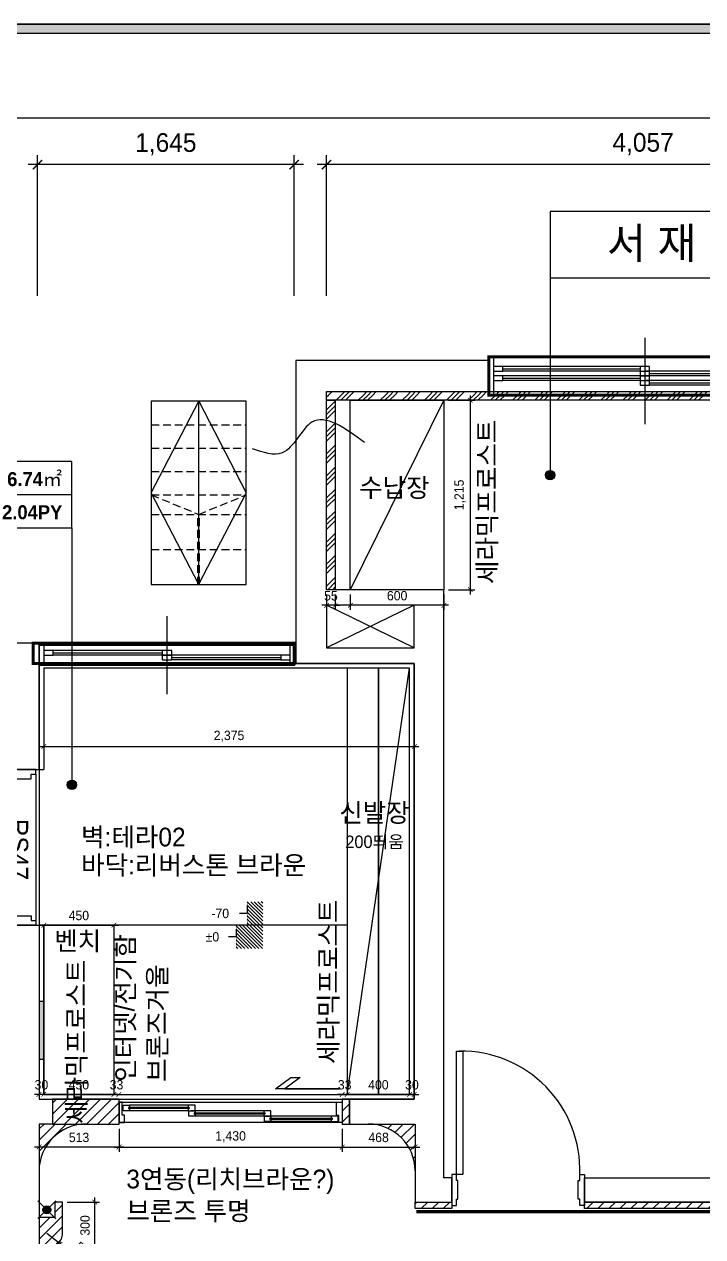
# Model space of a CAD drawing. Header units: millimetres. Extents: x 236955 to 308542, y 30900 to 88969.
# Drawn here: x 262285 to 266633, y 67578 to 75350 of the extents above; entities that cross this region are included whole.
import ezdxf
from ezdxf.enums import TextEntityAlignment as Align

# ---------------------------------------------------------------- set-up
doc = ezdxf.new("R2010")
doc.units = ezdxf.units.MM
doc.header["$LTSCALE"] = 100
doc.header["$PDMODE"] = 3
for name, pattern in [('DASHED', [0.75, 0.5, -0.25]), ('DASHEDX2', [1.5, 1, -0.5]), ('DIVIDE', [31.75, 12.7, -6.35, 0, -6.35, 0, -6.35]), ('HID', [2.3, 1.5, -0.8]), ('HID2', [1, 0.5, -0.5])]:
    doc.linetypes.add(name, pattern=pattern)
doc.layers.get('DEFPOINTS').update_dxf_attribs({"color": 248})
for name, color, linetype in [('0-ELC TEXT', 7, 'Continuous'), ('02-WAL', 2, 'Continuous'), ('03-TEXT', 3, 'Continuous'), ('03-WAL NEW', 3, 'Continuous'), ('06-FUR', 6, 'Continuous'), ('06-LIGHT', 4, 'Continuous'), ('07-DIM WAL', 5, 'Continuous'), ('3.기호.계단선', 30, 'Continuous'), ('C-LEVEL', 7, 'Continuous'), ('C-SYM', 7, 'Continuous'), ('CO-BATH', 6, 'Continuous'), ('CO-DO-FR', 7, 'Continuous'), ('CO-DOOR', 8, 'Continuous'), ('F-DOOR', 6, 'Continuous'), ('F-HAT', 251, 'Continuous'), ('F-OPEN', 1, 'DIVIDE'), ('F-WALL1', 2, 'Continuous'), ('F-WALL2', 3, 'Continuous'), ('F-WIN', 4, 'Continuous'), ('FORM(YOURNAME)-1', 1, 'Continuous'), ('FORM(YOURNAME)-11', 1, 'Continuous'), ('FUR', 8, 'DASHED'), ('RC-LIGHT', 7, 'Continuous'), ('도면층8', 8, 'Continuous'), ('설비', 140, 'Continuous')]:
    doc.layers.add(name, color=color, linetype=linetype)
doc.styles.add('HY 울릉도 L', font='')
doc.styles.get("Standard").update_dxf_attribs({"font": ''})
doc.styles.add('YOURNAME', font='HY울릉도M.TTF')
doc.styles.add('넥슨고딕', font='NEXONLv1GothicBold.ttf')
doc.styles.add('코레일둥고', font='Korail_Round_Gothic_Medium.ttf')
doc.styles.get('HY 울릉도 L').set_extended_font_data('HY울릉도L')
doc.styles.get('Standard').set_extended_font_data('Haan YGodic 230')
doc.dimstyles.new('30', dxfattribs={"dimscale": 30, "dimtxt": 2, "dimasz": 1, "dimexe": 1, "dimexo": 1, "dimgap": 1, "dimtad": 1, "dimdec": 0, "dimrnd": 0.05, "dimdsep": 46, "dimlunit": 6, "dimtxsty": 'HY 울릉도 L', "dimblk": 'ARCHTICK', "dimcen": 2.5, "dimdle": 1, "dimclrd": 133, "dimclre": 133, "dimclrt": 30, "dimadec": 0, "dimazin": 0, "dimtfac": 1, "dimtdec": 0, "dimtix": 1, "dimtmove": 2, "dimatfit": 3, "dimldrblk": 'ARCHTICK', "dimfxl": 1, "dimlwd": -1, "dimlwe": -1, "dimarcsym": 0})
doc.dimstyles.new('60', dxfattribs={"dimscale": 60, "dimtxt": 2, "dimasz": 1, "dimexe": 1, "dimexo": 1, "dimgap": 1, "dimtad": 1, "dimdec": 0, "dimrnd": 0.05, "dimdsep": 46, "dimlunit": 6, "dimtxsty": 'HY 울릉도 L', "dimblk": 'ARCHTICK', "dimcen": 2.5, "dimdle": 1, "dimclrd": 133, "dimclre": 133, "dimclrt": 30, "dimadec": 0, "dimazin": 0, "dimtfac": 1, "dimtdec": 0, "dimtix": 1, "dimtmove": 2, "dimatfit": 3, "dimldrblk": 'ARCHTICK', "dimfxl": 1, "dimlwd": -1, "dimlwe": -1, "dimarcsym": 0})
doc.dimstyles.get("Standard").update_dxf_attribs({"dimtxt": 0.18, "dimasz": 0.18, "dimexe": 0.18, "dimexo": 0.0625, "dimgap": 0.09, "dimtad": 0, "dimtih": 1, "dimtoh": 1, "dimdec": 4, "dimzin": 0, "dimdsep": 46, "dimtxsty": 'Standard', "dimcen": 0.09, "dimadec": 0, "dimazin": 0, "dimtfac": 1, "dimtdec": 4, "dimtofl": 0, "dimtmove": 0, "dimatfit": 3, "dimfxl": 1, "dimtolj": 1, "dimtzin": 0, "dimarcsym": 0})
pattern_1 = [(45, (0, 0), (-35.355339, 35.355339), [])]
pattern_2 = [(45, (10, 0), (-35.355339, 35.355339), [])]

# ---------------------------------------------------------------- blocks, each defined once
blk = doc.blocks.new('FORM-ELEVATION')
at = {"layer": 'FORM(YOURNAME)-11'}
h = blk.add_hatch(color=256, dxfattribs=at)
h.dxf.hatch_style = 1
h.paths.add_polyline_path([(-10309, 35708), (71691, 35708), (71691, 35508), (-10309, 35508)])
h.paths.add_polyline_path([(-10309, -21492), (71691, -21492), (71691, -21692), (-10309, -21692)])
at = {"layer": 'DEFPOINTS', "color": 158}
for points in [[(-10309, -21692), (71691, -21692), (71691, 35708), (-10309, 35708)], [(-8309, 33708), (61071, 33708), (61071, -19692), (-8309, -19692)]]:
    blk.add_lwpolyline(points, close=True, dxfattribs=at)
at = {"layer": 'FORM(YOURNAME)-11'}
blk.add_lwpolyline([(-10309, 35708), (71691, 35708), (71691, 35508), (-10309, 35508)], close=True, dxfattribs=at)
at = {"layer": 'FORM(YOURNAME)-11', "color": 3, "style": 'YOURNAME'}
for tag, height, p in [('1', 450, (71041, -1219)), ('2', 450, (71041, -1863)), ('3', 450, (71041, -3150)), ('4', 450, (71041, -5081)), ('5', 515, (71041, -7398)), ('6', 515, (71041, -9650)), ('7', 515, (71041, -11903)), ('8', 515, (71041, -14155)), ('9', 515, (71041, -16408)), ('10', 515, (66791, -18596)), ('11', 515, (71041, -18660)), ('12', 515, (66791, -20848)), ('13', 515, (71041, -20848))]:
    blk.add_attdef(tag, text='', height=height, dxfattribs=at).set_placement(p, align=Align.MIDDLE_RIGHT)
blk = doc.blocks.new('flooor')
at = {"layer": 'F-HAT'}
h = blk.add_hatch(dxfattribs=at)
h.set_pattern_fill('ANSI31', color=256, scale=10)
h.set_pattern_definition([(45, (114113.938, -19850.302), (-22.4506403, 22.4506403), [])])
h.paths.add_polyline_path([(264019.6, 71367.5), (264024.6, 71367.5), (264024.6, 71252.5), (264019.6, 71252.5)])
at = {"layer": 'CO-DO-FR'}
for points in [[(265024.6, 67978), (265024.6, 67778), (265054.6, 67778), (265054.6, 67818), (265064.6, 67818), (265064.6, 67938), (265054.6, 67938), (265054.6, 67978), (265024.6, 67978)], [(265874.6, 67978), (265874.6, 67778), (265844.6, 67778), (265844.6, 67818), (265834.6, 67818), (265834.6, 67938), (265844.6, 67938), (265844.6, 67978), (265874.6, 67978)]]:
    blk.add_lwpolyline(points, close=True, dxfattribs=at)
at = {"layer": 'CO-DOOR'}
blk.add_lwpolyline([(265094.6, 68768), (265094.6, 67978), (265054.6, 67978), (265054.6, 68768)], close=True, dxfattribs=at)
blk.add_arc((265084.6, 68007.5), 760.6, 357.77761, 90.75335, dxfattribs=at)
at = {"layer": 'F-DOOR'}
blk.add_line((262359.6, 70542.5), (262359.6, 69605.5), dxfattribs=at)
for points in [[(262129.6, 70572.5), (262129.6, 70542.5), (262159.6, 70542.5), (262159.6, 70512.5), (262329.6, 70512.5), (262329.6, 70542.5), (262359.6, 70542.5), (262359.6, 70572.5), (262129.6, 70572.5)], [(262129.6, 69575.5), (262129.6, 69605.5), (262159.6, 69605.5), (262159.6, 69635.5), (262329.6, 69635.5), (262329.6, 69605.5), (262359.6, 69605.5), (262359.6, 69575.5), (262129.6, 69575.5)]]:
    blk.add_lwpolyline(points, dxfattribs=at)
at = {"layer": 'F-OPEN', "ltscale": 0.5}
for p, q in [((264784.6, 71352.5), (264222.6, 71625.5)), ((264784.6, 71625.5), (264222.6, 71352.5))]:
    blk.add_line(p, q, dxfattribs=at)
at = {"layer": 'F-WALL1'}
for points in [[(268279.6, 72995.5), (267762.1, 72995.5), (267762.1, 73195.5), (268279.6, 73195.5), (268279.6, 73470.5), (268994.6, 73470.5), (268994.6, 73270.5), (268459.6, 73270.5), (268459.6, 70945.5), (268859.6, 70945.5), (268859.6, 70700.5), (268464.6, 70700.5), (268464.6, 67800.5), (265874.6, 67800.5), (265874.6, 67955.5), (268279.6, 67955.5)], [(264784.6, 71252.5), (264784.6, 68460.5), (264369.6, 68460.5), (264369.6, 68300.5), (264789.6, 68300.5), (264789.6, 67800.5), (265024.6, 67800.5), (265024.6, 67955.5), (264974.6, 67955.5), (264974.6, 71725.5), (264222.6, 71725.5), (264222.6, 72995.5), (265262.1, 72995.5), (265262.1, 73195.5), (264024.6, 73195.5), (264024.6, 71252.5)], [(264784.6, 71352.5), (264784.6, 71625.5), (264222.6, 71625.5), (264222.6, 71352.5)], [(262109.6, 70572.5), (262379.6, 70572.5), (262379.6, 71382.5), (262109.6, 71382.5)]]:
    blk.add_lwpolyline(points, close=True, dxfattribs=at)
blk.add_lwpolyline([(259479.6, 60619.5), (259479.6, 69575.5), (262379.6, 69575.5), (262379.6, 68460.5), (262464.6, 68460.5), (262464.6, 68300.5), (262379.6, 68300.5), (262379.6, 67500.5)], dxfattribs=at)
at = {"layer": 'F-WALL2'}
for p, q in [((264019.6, 71367.5), (264024.6, 71367.5)), ((264024.6, 71252.5), (264019.6, 71252.5))]:
    blk.add_line(p, q, dxfattribs=at)
at = {"layer": 'F-WIN'}
for p, q in [((266262.1, 73338.9), (266262.1, 72787.1)), ((267762.1, 73218), (265262.1, 73218)), ((265262.1, 73218), (265262.1, 72973)), ((265292.1, 73218), (265292.1, 72973)), ((266232.1, 73155.5), (265352.1, 73155.5)), ((265352.1, 73140.5), (266232.1, 73140.5)), ((266232.1, 73125.5), (265352.1, 73125.5)), ((266232.1, 73095.5), (265352.1, 73095.5)), ((265352.1, 73080.5), (266232.1, 73080.5)), ((266232.1, 73065.5), (265352.1, 73065.5)), ((267672.1, 73125.5), (266292.1, 73125.5)), ((266292.1, 73110.5), (267672.1, 73110.5)), ((267672.1, 73095.5), (266292.1, 73095.5)), ((267672.1, 73065.5), (266292.1, 73065.5)), ((266292.1, 73050.5), (267672.1, 73050.5)), ((267672.1, 73035.5), (266292.1, 73035.5)), ((265262.1, 72973), (267762.1, 72973)), ((263199.6, 71055), (263199.6, 71555)), ((264019.6, 71367.5), (262379.6, 71367.5)), ((262379.6, 71367.5), (262379.6, 71242.5)), ((262409.6, 71367.5), (262409.6, 71242.5)), ((263989.6, 71242.5), (263989.6, 71367.5)), ((264019.6, 71242.5), (264019.6, 71367.5)), ((263169.6, 71335), (262469.6, 71335)), ((262469.6, 71320), (263169.6, 71320)), ((263169.6, 71305), (262469.6, 71305)), ((263929.6, 71305), (263229.6, 71305)), ((263229.6, 71290), (263929.6, 71290)), ((263929.6, 71275), (263229.6, 71275)), ((262379.6, 71242.5), (264019.6, 71242.5))]:
    blk.add_line(p, q, dxfattribs=at)
for points in [[(265292.1, 73155.5), (265292.1, 73125.5), (265352.1, 73125.5), (265352.1, 73155.5)], [(266232.1, 73155.5), (266232.1, 73125.5), (266292.1, 73125.5), (266292.1, 73155.5)], [(265292.1, 73095.5), (265292.1, 73065.5), (265352.1, 73065.5), (265352.1, 73095.5)], [(266232.1, 73095.5), (266232.1, 73065.5), (266292.1, 73065.5), (266292.1, 73095.5)], [(262409.6, 71335), (262409.6, 71305), (262469.6, 71305), (262469.6, 71335)], [(263169.6, 71335), (263169.6, 71305), (263229.6, 71305), (263229.6, 71335)], [(263169.6, 71305), (263169.6, 71275), (263229.6, 71275), (263229.6, 71305)], [(263929.6, 71305), (263929.6, 71275), (263989.6, 71275), (263989.6, 71305)]]:
    blk.add_lwpolyline(points, close=True, dxfattribs=at)
for points in [[(266232.1, 73125.5), (266232.1, 73095.5), (266292.1, 73095.5), (266292.1, 73125.5), (266262.1, 73125.5)], [(266232.1, 73065.5), (266232.1, 73035.5), (266292.1, 73035.5), (266292.1, 73065.5), (266262.1, 73065.5)]]:
    blk.add_lwpolyline(points, dxfattribs=at)
blk = doc.blocks.new('_ArchTick')
at = {"color": 0, "linetype": 'ByBlock', "const_width": 0.15}
blk.add_lwpolyline([(-0.5, -0.5), (0.5, 0.5)], dxfattribs=at)
blk = doc.blocks.new('*D34')
at = {"layer": '07-DIM WAL', "color": 133}
for p, q in [((265004.6, 72940.5), (265173.1, 72940.5)), ((265143.1, 72970.5), (265143.1, 71695.5)), ((265004.6, 71725.5), (265173.1, 71725.5))]:
    blk.add_line(p, q, dxfattribs=at)
at = {"layer": 'DEFPOINTS', "color": 0}
for p in [(264974.6, 72940.5), (264974.6, 71725.5), (265143.1, 71725.5)]:
    blk.add_point(p, dxfattribs=at)
at = {"layer": '07-DIM WAL', "color": 133, "xscale": 30, "yscale": 30, "zscale": 30}
for p, rotation in [((265143.1, 72940.5), 90), ((265143.1, 71725.5), 270)]:
    blk.add_blockref('_ArchTick', p, dxfattribs=dict(at, rotation=rotation))
at = {"layer": '07-DIM WAL', "color": 30, "insert": (265077.2, 72333), "char_height": 60, "attachment_point": 5, "rotation": 90, "style": 'HY 울릉도 L'}
blk.add_mtext('1,215', dxfattribs=at)
blk = doc.blocks.new('*D35')
at = {"layer": '07-DIM WAL', "color": 133}
for p, q in [((264374.6, 71695.5), (264374.6, 71595.5)), ((264974.6, 71695.5), (264974.6, 71595.5)), ((265004.6, 71625.5), (264344.6, 71625.5))]:
    blk.add_line(p, q, dxfattribs=at)
at = {"layer": 'DEFPOINTS', "color": 0}
for p in [(264374.6, 71725.5), (264974.6, 71725.5), (264374.6, 71625.5)]:
    blk.add_point(p, dxfattribs=at)
at = {"layer": '07-DIM WAL', "color": 133, "xscale": 30, "yscale": 30, "zscale": 30, "rotation": 180}
blk.add_blockref('_ArchTick', (264374.6, 71625.5), dxfattribs=at)
at = {"layer": '07-DIM WAL', "color": 133, "xscale": 30, "yscale": 30, "zscale": 30}
blk.add_blockref('_ArchTick', (264974.6, 71625.5), dxfattribs=at)
at = {"layer": '07-DIM WAL', "color": 30, "insert": (264674.6, 71686.8), "char_height": 60, "attachment_point": 5, "style": 'HY 울릉도 L'}
blk.add_mtext('600', dxfattribs=at)
blk = doc.blocks.new('*D36')
at = {"layer": '07-DIM WAL', "color": 133}
for p, q in [((264222.6, 71695.5), (264222.6, 71595.5)), ((264277.6, 71695.5), (264277.6, 71595.5)), ((264222.6, 71625.5), (264192.6, 71625.5)), ((264277.6, 71625.5), (264222.6, 71625.5)), ((264277.6, 71625.5), (264307.6, 71625.5))]:
    blk.add_line(p, q, dxfattribs=at)
at = {"layer": 'DEFPOINTS', "color": 0}
for p in [(264222.6, 71725.5), (264277.6, 71725.5), (264222.6, 71625.5)]:
    blk.add_point(p, dxfattribs=at)
at = {"layer": '07-DIM WAL', "color": 133, "xscale": 30, "yscale": 30, "zscale": 30}
blk.add_blockref('_ArchTick', (264222.6, 71625.5), dxfattribs=at)
at = {"layer": '07-DIM WAL', "color": 133, "xscale": 30, "yscale": 30, "zscale": 30, "rotation": 180}
blk.add_blockref('_ArchTick', (264277.6, 71625.5), dxfattribs=at)
at = {"layer": '07-DIM WAL', "color": 30, "insert": (264250.1, 71686.2), "char_height": 60, "attachment_point": 5, "style": 'HY 울릉도 L'}
blk.add_mtext('55', dxfattribs=at)
blk = doc.blocks.new('*D72')
at = {"layer": '07-DIM WAL', "color": 133}
for p, q in [((264222.6, 73610), (264222.6, 74510)), ((268279.6, 73610), (268279.6, 74510)), ((268339.6, 74450), (264162.6, 74450))]:
    blk.add_line(p, q, dxfattribs=at)
at = {"layer": 'DEFPOINTS', "color": 0}
for p in [(264222.6, 74450), (264222.6, 73550), (268279.6, 73550)]:
    blk.add_point(p, dxfattribs=at)
at = {"layer": '07-DIM WAL', "color": 133, "xscale": 60, "yscale": 60, "zscale": 60, "rotation": 180}
blk.add_blockref('_ArchTick', (264222.6, 74450), dxfattribs=at)
at = {"layer": '07-DIM WAL', "color": 133, "xscale": 60, "yscale": 60, "zscale": 60}
blk.add_blockref('_ArchTick', (268279.6, 74450), dxfattribs=at)
at = {"layer": '07-DIM WAL', "color": 30, "insert": (266251.1, 74581.9), "char_height": 120, "attachment_point": 5, "style": 'HY 울릉도 L'}
blk.add_mtext('4,057', dxfattribs=at)
blk = doc.blocks.new('*D73')
at = {"layer": '07-DIM WAL', "color": 133}
for p, q in [((262369.6, 73610), (262369.6, 74510)), ((264014.6, 73610), (264014.6, 74510)), ((264074.6, 74450), (262309.6, 74450))]:
    blk.add_line(p, q, dxfattribs=at)
at = {"layer": 'DEFPOINTS', "color": 0}
for p in [(262369.6, 74450), (262369.6, 73550), (264014.6, 73550)]:
    blk.add_point(p, dxfattribs=at)
at = {"layer": '07-DIM WAL', "color": 133, "xscale": 60, "yscale": 60, "zscale": 60, "rotation": 180}
blk.add_blockref('_ArchTick', (262369.6, 74450), dxfattribs=at)
at = {"layer": '07-DIM WAL', "color": 133, "xscale": 60, "yscale": 60, "zscale": 60}
blk.add_blockref('_ArchTick', (264014.6, 74450), dxfattribs=at)
at = {"layer": '07-DIM WAL', "color": 30, "insert": (263192.1, 74580.6), "char_height": 120, "attachment_point": 5, "style": 'HY 울릉도 L'}
blk.add_mtext('1,645', dxfattribs=at)
blk = doc.blocks.new('*D222')
at = {"color": 133}
blk.add_line((262379.6, 69575.5), (262889.6, 69575.5), dxfattribs=at)
at = {"layer": 'DEFPOINTS', "color": 0}
for p in [(262409.6, 69575.5), (262859.6, 69575.5), (262859.6, 69575.5)]:
    blk.add_point(p, dxfattribs=at)
at = {"color": 133, "xscale": 30, "yscale": 30, "zscale": 30, "rotation": 180}
blk.add_blockref('_ArchTick', (262409.6, 69575.5), dxfattribs=at)
at = {"color": 133, "xscale": 30, "yscale": 30, "zscale": 30}
blk.add_blockref('_ArchTick', (262859.6, 69575.5), dxfattribs=at)
at = {"color": 30, "insert": (262634.6, 69636.8), "char_height": 60, "attachment_point": 5, "style": 'HY 울릉도 L'}
blk.add_mtext('450', dxfattribs=at)
blk = doc.blocks.new('1')
at = {"linetype": 'Continuous'}
h = blk.add_hatch(color=4, dxfattribs=at)
h.dxf.hatch_style = 1
edge = h.paths.add_edge_path()
edge.add_arc((11539653, -14273504), 37.5, 0, 360)
at = {"color": 1, "linetype": 'Continuous'}
for p, q in [((11539653, -14273637), (11539653, -14273370)), ((11539520, -14273504), (11539787, -14273504))]:
    blk.add_line(p, q, dxfattribs=at)
at = {"color": 4, "linetype": 'Continuous'}
for radius in [41.5, 37.5]:
    blk.add_circle((11539653, -14273504), radius, dxfattribs=at)
blk = doc.blocks.new('*D226')
at = {"layer": '07-DIM WAL', "color": 133}
for p, q in [((262559.6, 67800.5), (262765.9, 67800.5)), ((262735.9, 67830.5), (262735.9, 67470.5)), ((262559.6, 67500.5), (262765.9, 67500.5))]:
    blk.add_line(p, q, dxfattribs=at)
at = {"layer": 'DEFPOINTS', "color": 0}
for p in [(262529.6, 67800.5), (262529.6, 67500.5), (262735.9, 67500.5)]:
    blk.add_point(p, dxfattribs=at)
at = {"layer": '07-DIM WAL', "color": 133, "xscale": 30, "yscale": 30, "zscale": 30}
for p, rotation in [((262735.9, 67800.5), 90), ((262735.9, 67500.5), 270)]:
    blk.add_blockref('_ArchTick', p, dxfattribs=dict(at, rotation=rotation))
at = {"layer": '07-DIM WAL', "color": 30, "insert": (262674.6, 67650.5), "char_height": 60, "attachment_point": 5, "rotation": 90, "style": 'HY 울릉도 L'}
blk.add_mtext('300', dxfattribs=at)
blk = doc.blocks.new('*D228')
at = {"layer": '07-DIM WAL', "color": 133}
for p in [(262429.6, 67600.5), (262760, 67341.4)]:
    blk.add_line(p, (262508.3, 67538.8), dxfattribs=at)
at = {"layer": 'DEFPOINTS', "color": 0}
for p in [(262429.6, 67600.5), (262508.3, 67538.8)]:
    blk.add_point(p, dxfattribs=at)
at = {"layer": '07-DIM WAL', "color": 133, "xscale": 30, "yscale": 30, "zscale": 30, "rotation": 141.8934318648184}
blk.add_blockref('_ArchTick', (262508.3, 67538.8), dxfattribs=at)
at = {"layer": '07-DIM WAL', "color": 30, "insert": (262695.6, 67469.8), "char_height": 60, "attachment_point": 5, "rotation": 321.89343, "style": 'HY 울릉도 L'}
blk.add_mtext('R100', dxfattribs=at)
blk = doc.blocks.new('*D333')
at = {"layer": '07-DIM WAL', "color": 133}
for p, q in [((262892.1, 68270.5), (262892.1, 68123)), ((264322.1, 68270.5), (264322.1, 68123)), ((262862.1, 68153), (264352.1, 68153))]:
    blk.add_line(p, q, dxfattribs=at)
at = {"layer": 'DEFPOINTS', "color": 0}
for p in [(262892.1, 68300.5), (264322.1, 68300.5), (264322.1, 68153)]:
    blk.add_point(p, dxfattribs=at)
at = {"layer": '07-DIM WAL', "color": 133, "xscale": 30, "yscale": 30, "zscale": 30, "rotation": 180}
blk.add_blockref('_ArchTick', (262892.1, 68153), dxfattribs=at)
at = {"layer": '07-DIM WAL', "color": 133, "xscale": 30, "yscale": 30, "zscale": 30}
blk.add_blockref('_ArchTick', (264322.1, 68153), dxfattribs=at)
at = {"layer": '07-DIM WAL', "color": 30, "insert": (263607.1, 68219), "char_height": 60, "attachment_point": 5, "style": 'HY 울릉도 L'}
blk.add_mtext('1,430', dxfattribs=at)
blk = doc.blocks.new('*D334')
at = {"layer": '07-DIM WAL', "color": 133}
for p, q in [((264322.1, 68490.5), (264292.1, 68490.5)), ((264354.6, 68490.5), (264322.1, 68490.5)), ((264354.6, 68490.5), (264384.6, 68490.5))]:
    blk.add_line(p, q, dxfattribs=at)
at = {"layer": 'DEFPOINTS', "color": 0}
for p in [(264322.1, 68490.5), (264322.1, 68490.5), (264354.6, 68490.5)]:
    blk.add_point(p, dxfattribs=at)
at = {"layer": '07-DIM WAL', "color": 133, "xscale": 30, "yscale": 30, "zscale": 30}
blk.add_blockref('_ArchTick', (264322.1, 68490.5), dxfattribs=at)
at = {"layer": '07-DIM WAL', "color": 133, "xscale": 30, "yscale": 30, "zscale": 30, "rotation": 180}
blk.add_blockref('_ArchTick', (264354.6, 68490.5), dxfattribs=at)
at = {"layer": '07-DIM WAL', "color": 30, "insert": (264338.4, 68551.8), "char_height": 60, "attachment_point": 5, "style": 'HY 울릉도 L'}
blk.add_mtext('33', dxfattribs=at)
blk = doc.blocks.new('*D335')
at = {"layer": '07-DIM WAL', "color": 133}
for p, q in [((262859.6, 68490.5), (262829.6, 68490.5)), ((262859.6, 68490.5), (262892.1, 68490.5)), ((262892.1, 68490.5), (262922.1, 68490.5))]:
    blk.add_line(p, q, dxfattribs=at)
at = {"layer": 'DEFPOINTS', "color": 0}
for p in [(262859.6, 68490.5), (262892.1, 68490.5), (262892.1, 68490.5)]:
    blk.add_point(p, dxfattribs=at)
at = {"layer": '07-DIM WAL', "color": 133, "xscale": 30, "yscale": 30, "zscale": 30}
blk.add_blockref('_ArchTick', (262859.6, 68490.5), dxfattribs=at)
at = {"layer": '07-DIM WAL', "color": 133, "xscale": 30, "yscale": 30, "zscale": 30, "rotation": 180}
blk.add_blockref('_ArchTick', (262892.1, 68490.5), dxfattribs=at)
at = {"layer": '07-DIM WAL', "color": 30, "insert": (262875.9, 68551.8), "char_height": 60, "attachment_point": 5, "style": 'HY 울릉도 L'}
blk.add_mtext('33', dxfattribs=at)
blk = doc.blocks.new('*D336')
at = {"layer": '07-DIM WAL', "color": 133}
blk.add_line((264784.6, 68490.5), (264324.6, 68490.5), dxfattribs=at)
at = {"layer": 'DEFPOINTS', "color": 0}
for p in [(264354.6, 68490.5), (264354.6, 68490.5), (264754.6, 68490.5)]:
    blk.add_point(p, dxfattribs=at)
at = {"layer": '07-DIM WAL', "color": 133, "xscale": 30, "yscale": 30, "zscale": 30, "rotation": 180}
blk.add_blockref('_ArchTick', (264354.6, 68490.5), dxfattribs=at)
at = {"layer": '07-DIM WAL', "color": 133, "xscale": 30, "yscale": 30, "zscale": 30}
blk.add_blockref('_ArchTick', (264754.6, 68490.5), dxfattribs=at)
at = {"layer": '07-DIM WAL', "color": 30, "insert": (264554.6, 68551.8), "char_height": 60, "attachment_point": 5, "style": 'HY 울릉도 L'}
blk.add_mtext('400', dxfattribs=at)
blk = doc.blocks.new('*D337')
at = {"layer": '07-DIM WAL', "color": 133}
blk.add_line((262889.6, 68490.5), (262379.6, 68490.5), dxfattribs=at)
at = {"layer": 'DEFPOINTS', "color": 0}
for p in [(262409.6, 68490.5), (262409.6, 68490.5), (262859.6, 68490.5)]:
    blk.add_point(p, dxfattribs=at)
at = {"layer": '07-DIM WAL', "color": 133, "xscale": 30, "yscale": 30, "zscale": 30, "rotation": 180}
blk.add_blockref('_ArchTick', (262409.6, 68490.5), dxfattribs=at)
at = {"layer": '07-DIM WAL', "color": 133, "xscale": 30, "yscale": 30, "zscale": 30}
blk.add_blockref('_ArchTick', (262859.6, 68490.5), dxfattribs=at)
at = {"layer": '07-DIM WAL', "color": 30, "insert": (262634.6, 68551.8), "char_height": 60, "attachment_point": 5, "style": 'HY 울릉도 L'}
blk.add_mtext('450', dxfattribs=at)
blk = doc.blocks.new('*D338')
at = {"layer": '07-DIM WAL', "color": 133}
for p, q in [((262379.6, 68490.5), (262349.6, 68490.5)), ((262409.6, 68490.5), (262379.6, 68490.5)), ((262409.6, 68515.5), (262409.6, 68520.5)), ((262409.6, 68490.5), (262439.6, 68490.5))]:
    blk.add_line(p, q, dxfattribs=at)
at = {"layer": 'DEFPOINTS', "color": 0}
for p in [(262379.6, 68490.5), (262379.6, 68490.5), (262409.6, 68485.5)]:
    blk.add_point(p, dxfattribs=at)
at = {"layer": '07-DIM WAL', "color": 133, "xscale": 30, "yscale": 30, "zscale": 30}
blk.add_blockref('_ArchTick', (262379.6, 68490.5), dxfattribs=at)
at = {"layer": '07-DIM WAL', "color": 133, "xscale": 30, "yscale": 30, "zscale": 30, "rotation": 180}
blk.add_blockref('_ArchTick', (262409.6, 68490.5), dxfattribs=at)
at = {"layer": '07-DIM WAL', "color": 30, "insert": (262394.6, 68551.8), "char_height": 60, "attachment_point": 5, "style": 'HY 울릉도 L'}
blk.add_mtext('30', dxfattribs=at)
blk = doc.blocks.new('*D339')
at = {"layer": '07-DIM WAL', "color": 133}
for p, q in [((264754.6, 68490.5), (264724.6, 68490.5)), ((264754.6, 68490.5), (264784.6, 68490.5)), ((264784.6, 68490.5), (264814.6, 68490.5))]:
    blk.add_line(p, q, dxfattribs=at)
at = {"layer": 'DEFPOINTS', "color": 0}
for p in [(264754.6, 68490.5), (264784.6, 68490.5), (264784.6, 68490.5)]:
    blk.add_point(p, dxfattribs=at)
at = {"layer": '07-DIM WAL', "color": 133, "xscale": 30, "yscale": 30, "zscale": 30}
blk.add_blockref('_ArchTick', (264754.6, 68490.5), dxfattribs=at)
at = {"layer": '07-DIM WAL', "color": 133, "xscale": 30, "yscale": 30, "zscale": 30, "rotation": 180}
blk.add_blockref('_ArchTick', (264784.6, 68490.5), dxfattribs=at)
at = {"layer": '07-DIM WAL', "color": 30, "insert": (264769.6, 68551.8), "char_height": 60, "attachment_point": 5, "style": 'HY 울릉도 L'}
blk.add_mtext('30', dxfattribs=at)
blk = doc.blocks.new('*D340')
at = {"layer": '07-DIM WAL', "color": 133}
for p, q in [((264322.1, 68270.5), (264322.1, 68123)), ((264789.6, 68270.5), (264789.6, 68123)), ((264292.1, 68153), (264819.6, 68153))]:
    blk.add_line(p, q, dxfattribs=at)
at = {"layer": 'DEFPOINTS', "color": 0}
for p in [(264322.1, 68300.5), (264789.6, 68300.5), (264789.6, 68153)]:
    blk.add_point(p, dxfattribs=at)
at = {"layer": '07-DIM WAL', "color": 133, "xscale": 30, "yscale": 30, "zscale": 30, "rotation": 180}
blk.add_blockref('_ArchTick', (264322.1, 68153), dxfattribs=at)
at = {"layer": '07-DIM WAL', "color": 133, "xscale": 30, "yscale": 30, "zscale": 30}
blk.add_blockref('_ArchTick', (264789.6, 68153), dxfattribs=at)
at = {"layer": '07-DIM WAL', "color": 30, "insert": (264555.9, 68214.3), "char_height": 60, "attachment_point": 5, "style": 'HY 울릉도 L'}
blk.add_mtext('468', dxfattribs=at)
blk = doc.blocks.new('*D341')
at = {"layer": '07-DIM WAL', "color": 133}
for p, q in [((262379.6, 68270.5), (262379.6, 68123)), ((262892.1, 68270.5), (262892.1, 68123)), ((262922.1, 68153), (262349.6, 68153))]:
    blk.add_line(p, q, dxfattribs=at)
at = {"layer": 'DEFPOINTS', "color": 0}
for p in [(262379.6, 68300.5), (262892.1, 68300.5), (262379.6, 68153)]:
    blk.add_point(p, dxfattribs=at)
at = {"layer": '07-DIM WAL', "color": 133, "xscale": 30, "yscale": 30, "zscale": 30, "rotation": 180}
blk.add_blockref('_ArchTick', (262379.6, 68153), dxfattribs=at)
at = {"layer": '07-DIM WAL', "color": 133, "xscale": 30, "yscale": 30, "zscale": 30}
blk.add_blockref('_ArchTick', (262892.1, 68153), dxfattribs=at)
at = {"layer": '07-DIM WAL', "color": 30, "insert": (262635.9, 68214.4), "char_height": 60, "attachment_point": 5, "style": 'HY 울릉도 L'}
blk.add_mtext('513', dxfattribs=at)
blk = doc.blocks.new('*D385')
at = {"color": 133}
for p, q in [((262409.6, 71192.5), (262409.6, 70690)), ((264784.6, 71140), (264784.6, 70690)), ((262379.6, 70720), (264814.6, 70720))]:
    blk.add_line(p, q, dxfattribs=at)
at = {"layer": 'DEFPOINTS', "color": 0}
for p in [(262409.6, 71222.5), (264784.6, 71170), (264784.6, 70720)]:
    blk.add_point(p, dxfattribs=at)
at = {"color": 133, "xscale": 30, "yscale": 30, "zscale": 30, "rotation": 180}
blk.add_blockref('_ArchTick', (262409.6, 70720), dxfattribs=at)
at = {"color": 133, "xscale": 30, "yscale": 30, "zscale": 30}
blk.add_blockref('_ArchTick', (264784.6, 70720), dxfattribs=at)
at = {"color": 30, "insert": (263597.1, 70786), "char_height": 60, "attachment_point": 5, "style": 'HY 울릉도 L'}
blk.add_mtext('2,375', dxfattribs=at)
blk = doc.blocks.new('C-SYM-LEVEL-2')
at = {"layer": 'C-SYM', "style": 'YOURNAME'}
blk.add_attdef('부위', text='', height=60, dxfattribs=at).set_placement((-68456.5, -41156.5), align=Align.MIDDLE_LEFT)
at = {"layer": 'DEFPOINTS', "has_arrowhead": 0}
blk.add_leader([(-68506.5, -41106.5), (-68506.5, -41156.5), (-68456.5, -41156.5)], dimstyle='Standard', override={"dimscale": 1, "dimasz": 1, "dimtxsty": 'YOURNAME', "dimldrblk": 'Dot'}, dxfattribs=at)

msp = doc.modelspace()

# ---------------------------------------------------------------- hatches: boundary and pattern name
at = {"layer": '0-ELC TEXT'}
h = msp.add_hatch(color=256, dxfattribs=at)
h.dxf.hatch_style = 1
edge = h.paths.add_edge_path()
edge.add_arc((265655.2, 72460.2), 30, 180, 540)
h = msp.add_hatch(color=256, dxfattribs=at)
h.dxf.hatch_style = 1
edge = h.paths.add_edge_path()
edge.add_arc((262589.9, 70475.3), 30, 180, 540)
at = {"layer": '03-WAL NEW'}
h = msp.add_hatch(dxfattribs=at)
h.set_pattern_fill('_USER', color=8, scale=50, angle=45, pattern_type=0)
h.set_pattern_definition(pattern_1)
h.paths.add_polyline_path([(262464.6, 68300.5), (262892.1, 68300.5), (262892.1, 68460.5), (262464.6, 68460.5)])
h = msp.add_hatch(dxfattribs=at)
h.set_pattern_fill('_USER', color=8, scale=50, angle=45, pattern_type=0)
h.set_pattern_definition(pattern_1)
h.paths.add_polyline_path([(264369.6, 68460.5), (264322.1, 68460.5), (264322.1, 68300.5), (264369.6, 68300.5)])
h = msp.add_hatch(dxfattribs=at)
h.set_pattern_fill('_USER', color=8, scale=50, angle=45, pattern_type=0)
h.set_pattern_definition(pattern_2)
h.paths.add_polyline_path([(262679.6, 68300.5), (262464.6, 68300.5), (262379.6, 68300.5), (262379.6, 68000.5, -0.414214)])
h = msp.add_hatch(dxfattribs=at)
h.set_pattern_fill('_USER', color=8, scale=50, angle=45, pattern_type=0)
h.set_pattern_definition([(45, (332.927, 0), (-35.355339, 35.355339), [])])
h.paths.add_polyline_path([(264489.6, 68300.5), (264704.6, 68300.5), (264789.6, 68300.5), (264789.6, 68000.5, 0.414214)])
h = msp.add_hatch(dxfattribs=at)
h.set_pattern_fill('_USER', color=8, scale=50, angle=45, pattern_type=0)
h.set_pattern_definition(pattern_2)
edge = h.paths.add_edge_path()
edge.add_line((262379.6, 67500.5), (262429.6, 67500.5))
edge.add_arc((262429.6, 67600.5), 100, 270, 360)
edge.add_line((262529.6, 67600.5), (262529.6, 67800.5))
edge.add_line((262529.6, 67800.5), (262479.6, 67800.5))
edge.add_line((262479.6, 67800.5), (262479.6, 67700.5))
edge.add_line((262479.6, 67700.5), (262379.6, 67700.5))
edge.add_line((262379.6, 67700.5), (262379.6, 67500.5))
h = msp.add_hatch(dxfattribs=at)
h.set_pattern_fill('_USER', color=8, scale=50, angle=45, pattern_type=0)
h.set_pattern_definition(pattern_1)
h.paths.add_polyline_path([(264789.6, 67800.5), (265024.6, 67800.5), (265024.6, 67758.5), (264789.6, 67758.5)])
h.paths.add_polyline_path([(265874.6, 67800.5), (268464.6, 67800.5), (268464.6, 67758.5), (265874.6, 67758.5)])
at = {"layer": '3.기호.계단선'}
h = msp.add_hatch(dxfattribs=at)
h.set_pattern_fill('GOST_GROUND', color=256, scale=10)
h.paths.add_polyline_path([(264222.6, 71725.5), (264222.6, 72940.5), (264277.6, 72940.5), (264277.6, 71725.5)])
h.paths.add_polyline_path([(268279.6, 72995.5), (268279.6, 72940.5), (264222.6, 72940.5), (264222.6, 72995.5)])
h = msp.add_hatch(color=256, dxfattribs=at)
h.dxf.hatch_style = 1
h.paths.add_polyline_path([(262409.6, 68715.5), (262409.6, 69085.5), (262379.6, 69085.5), (262379.6, 68715.5)])
at = {"layer": 'C-LEVEL'}
h = msp.add_hatch(dxfattribs=at)
h.set_pattern_fill('ANSI31', color=1, scale=5, angle=90)
h.set_pattern_definition([(135, (239717.774, 391169.748), (-11.22532015, -11.22532015), [])])
h.paths.add_polyline_path([(263813.5, 69425.5), (263813.5, 69725.5), (263713.5, 69725.5), (263713.5, 69575.5), (263643.5, 69575.5), (263643.5, 69425.5)])

# ---------------------------------------------------------------- linework, layer by layer
msp.add_lwpolyline([(262379.6, 68460.5), (264784.6, 68460.5), (264784.6, 71252.5), (262379.6, 71252.5)], close=True)
msp.add_spline([(264464.4, 72669.9), (264128.4, 72799), (263937.1, 72602.7), (263748.3, 72628.6)], degree=3)
at = {"layer": '0-ELC TEXT'}
for p, q in [((265655.2, 73725.5), (265655.2, 72453.2)), ((262080.3, 72335.3), (262589.9, 72335.3)), ((262589.9, 72123), (262589.9, 70468.3))]:
    msp.add_line(p, q, dxfattribs=at)
for points in [[(265655.2, 73725.5), (267433.5, 73725.5), (267433.5, 74150), (265655.2, 74150)], [(260811.6, 72123), (262589.9, 72123), (262589.9, 72547.5), (260811.6, 72547.5)]]:
    msp.add_lwpolyline(points, close=True, dxfattribs=at)
for centre in [(265655.2, 72460.2), (262589.9, 70475.3)]:
    msp.add_circle(centre, 30, dxfattribs=at)
at = {"layer": '02-WAL', "color": 4}
for p, q in [((262379.6, 70572.5), (262409.6, 70572.5)), ((262409.6, 69575.5), (262379.6, 69575.5))]:
    msp.add_line(p, q, dxfattribs=at)
msp.add_lwpolyline([(262409.6, 69575.5), (262409.6, 68490.5), (264754.6, 68490.5), (264754.6, 71222.5), (262409.6, 71222.5), (262409.6, 70572.5)], dxfattribs=at)
at = {"layer": '03-WAL NEW'}
for points in [[(262464.6, 68300.5), (262892.1, 68300.5), (262892.1, 68460.5), (262464.6, 68460.5)], [(264369.6, 68460.5), (264322.1, 68460.5), (264322.1, 68300.5), (264369.6, 68300.5)], [(264789.6, 67800.5), (265024.6, 67800.5), (265024.6, 67758.5), (264789.6, 67758.5)], [(265874.6, 67800.5), (268464.6, 67800.5), (268464.6, 67758.5), (265874.6, 67758.5)]]:
    msp.add_lwpolyline(points, close=True, dxfattribs=at)
msp.add_lwpolyline([(262379.6, 67500.5), (262429.6, 67500.5, 0.414214), (262529.6, 67600.5), (262529.6, 67800.5), (262479.6, 67800.5), (262479.6, 67700.5), (262379.6, 67700.5), (262379.6, 67500.5)], format="xyb", dxfattribs=at)
for centre, start, end in [((262679.6, 68000.5), 90, 180), ((264489.6, 68000.5), 0, 90)]:
    msp.add_arc(centre, 300, start, end, dxfattribs=at)
at = {"layer": '06-FUR'}
for p, q in [((263402.8, 71763.3), (263402.8, 72933.3)), ((264974.6, 72940.5), (264374.6, 71725.5))]:
    msp.add_line(p, q, dxfattribs=at)
for points in [[(263099.1, 71758.3), (263706.6, 71758.3), (263706.6, 72933.3), (263099.1, 72933.3)], [(264374.6, 72940.5), (264974.6, 72940.5), (264974.6, 71725.5), (264374.6, 71725.5)]]:
    msp.add_lwpolyline(points, close=True, dxfattribs=at)
at = {"layer": '06-FUR', "color": 1}
msp.add_lwpolyline([(263402.8, 71758.3), (263099.1, 72345.8), (263402.8, 72933.3), (263706.6, 72345.8), (263402.8, 71763.3)], dxfattribs=at)
at = {"layer": '06-LIGHT', "color": 10, "linetype": 'HID', "const_width": 10}
msp.add_lwpolyline([(264554.6, 71222.5), (264554.6, 68490.5)], dxfattribs=at)
at = {"layer": '3.기호.계단선'}
for points in [[(268279.6, 72995.5), (268279.6, 72940.5), (264222.6, 72940.5), (264222.6, 72995.5), (268279.6, 72995.5)], [(264222.6, 71725.5), (264222.6, 72940.5), (264277.6, 72940.5), (264277.6, 71725.5), (264222.6, 71725.5)]]:
    msp.add_lwpolyline(points, dxfattribs=at)
msp.add_lwpolyline([(262409.6, 68715.5), (262409.6, 69085.5), (262379.6, 69085.5), (262379.6, 68715.5)], close=True, dxfattribs=at)
at = {"layer": '3.기호.계단선', "color": 140, "linetype": 'HID2', "const_width": 20}
msp.add_lwpolyline([(268464.6, 67738.5), (264797, 67738.5)], dxfattribs=at)
at = {"layer": 'C-LEVEL'}
msp.add_lwpolyline([(264354.6, 71222.5), (264354.6, 69575.5), (262409.6, 69575.5)], dxfattribs=at)
at = {"layer": 'C-LEVEL', "color": 2, "const_width": 2}
msp.add_lwpolyline([(263713.5, 69725.5), (263713.5, 69575.5), (263643.5, 69575.5), (263643.5, 69425.5)], dxfattribs=at)
at = {"layer": 'CO-BATH'}
msp.add_line((264354.6, 68490.5), (264754.6, 71222.5), dxfattribs=at)
msp.add_lwpolyline([(264754.6, 71222.5), (264354.6, 71222.5), (264354.6, 68490.5), (264754.6, 68490.5)], close=True, dxfattribs=at)
msp.add_lwpolyline([(262409.6, 69575.5), (262859.6, 69575.5), (262859.6, 68490.5), (262409.6, 68490.5), (262409.6, 69575.5)], dxfattribs=at)
at = {"layer": 'CO-DOOR', "color": 1}
msp.add_lwpolyline([(264304.8, 68525.8), (263895.6, 68525.8), (263994.3, 68598.1), (264052.6, 68598.1), (263954, 68525.8), (264304.8, 68525.8)], close=True, dxfattribs=at)
at = {"layer": 'FUR'}
for p, q in [((263099.1, 72783.3), (263706.6, 72783.3)), ((263099.1, 72633.3), (263706.6, 72633.3)), ((263099.1, 72483.3), (263706.6, 72483.3)), ((263099.1, 72333.3), (263706.6, 72333.3)), ((263099.1, 72208.3), (263706.6, 72208.3)), ((263397.8, 71758.3), (263397.8, 72208.3)), ((263407.8, 71758.3), (263407.8, 72208.3)), ((263099.1, 71983.3), (263706.6, 71983.3))]:
    msp.add_line(p, q, dxfattribs=at)
msp.add_lwpolyline([(263099.1, 72333.3), (263402.8, 72208.3), (263706.6, 72333.3)], dxfattribs=at)
at = {"layer": '도면층8'}
for p, q in [((262892.5, 68440.2), (264322.1, 68440.2)), ((263335.1, 68421.2), (262958.5, 68421.2)), ((263335.1, 68386.1), (262958.5, 68386.1)), ((263821.1, 68386.1), (263349.4, 68386.1)), ((263865.5, 68351.1), (263349.4, 68351.1)), ((264252.6, 68316), (263824.6, 68316)), ((264252.6, 68351.1), (263865.5, 68351.1)), ((264287, 68358.2), (264287, 68355.8)), ((264322.1, 68310.2), (262892.5, 68310.2))]:
    msp.add_line(p, q, dxfattribs=at)
for points in [[(262892.5, 68320.8), (262892.5, 68310.2), (262927.6, 68310.2), (262927.6, 68358.2), (262912.9, 68358.2), (262912.9, 68440.2), (262892.5, 68440.2), (262892.5, 68320.8)], [(262958.5, 68410.4), (262961.7, 68408.8), (262962.4, 68407.7), (262963, 68406)], [(262958.5, 68396.9), (262961.7, 68398.5), (262962.4, 68399.7), (262963, 68401.3)], [(262963, 68401.3), (263330.7, 68401.3), (263330.7, 68406), (262963, 68406), (262963, 68401.3), (262963, 68406)], [(263335.1, 68410.4), (263331.9, 68408.8), (263331.3, 68407.7), (263330.7, 68406)], [(263335.1, 68396.9), (263331.9, 68398.5), (263331.3, 68399.7), (263330.7, 68401.3)], [(264322.1, 68435.2), (264322.1, 68310.2), (264301.7, 68310.2), (264301.7, 68355.8), (264287, 68355.8), (264287, 68440.2), (264322.1, 68440.2), (264322.1, 68435.2)], [(263379.5, 68375.4), (263382.8, 68373.8), (263383.4, 68372.6), (263384, 68370.9)], [(263379.5, 68361.8), (263382.8, 68363.4), (263383.4, 68364.6), (263384, 68366.3)], [(263384, 68366.3), (263816.6, 68366.3), (263816.6, 68370.9), (263384, 68370.9), (263384, 68366.3), (263384, 68370.9)], [(263821.1, 68375.4), (263817.9, 68373.8), (263817.3, 68372.6), (263816.6, 68370.9)], [(263821.1, 68361.8), (263817.9, 68363.4), (263817.3, 68364.6), (263816.6, 68366.3)], [(263865.5, 68340.3), (263868.8, 68338.7), (263869.4, 68337.5), (263870, 68335.9)], [(263865.5, 68326.7), (263868.8, 68328.4), (263869.4, 68329.5), (263870, 68331.2)], [(263870, 68331.2), (264256.6, 68331.2), (264256.6, 68335.9), (263870, 68335.9), (263870, 68331.2), (263870, 68335.9)], [(264252.6, 68340.3), (264249.4, 68338.7), (264248.7, 68337.5), (264248.1, 68335.9)], [(264252.6, 68326.7), (264249.4, 68328.4), (264248.7, 68329.5), (264248.1, 68331.2)]]:
    msp.add_lwpolyline(points, dxfattribs=at)
for points in [[(262958.5, 68397.8), (262958.5, 68386.1), (262917.6, 68386.1), (262917.6, 68421.2), (262958.5, 68421.2), (262958.5, 68409.5), (262952, 68407.4), (262952, 68399.9)], [(263379.5, 68421.2), (263335.1, 68421.2), (263335.1, 68409.5), (263341.6, 68407.4), (263341.6, 68399.9), (263335.1, 68397.8), (263335.1, 68386.1), (263379.5, 68386.1)], [(263379.5, 68362.8), (263379.5, 68351.1), (263338.6, 68351.1), (263338.6, 68386.1), (263379.5, 68386.1), (263379.5, 68374.4), (263373.1, 68372.4), (263373.1, 68364.8)], [(263865.5, 68386.1), (263821.1, 68386.1), (263821.1, 68374.4), (263827.6, 68372.4), (263827.6, 68364.8), (263821.1, 68362.8), (263821.1, 68351.1), (263865.5, 68351.1)], [(263865.5, 68327.7), (263865.5, 68316), (263824.6, 68316), (263824.6, 68351.1), (263865.5, 68351.1), (263865.5, 68339.4), (263859.1, 68337.3), (263859.1, 68329.8)], [(264297, 68351.1), (264252.6, 68351.1), (264252.6, 68339.4), (264259.1, 68337.3), (264259.1, 68329.8), (264252.6, 68327.7), (264252.6, 68316), (264297, 68316)]]:
    msp.add_lwpolyline(points, close=True, dxfattribs=at)
at = {"layer": '설비', "color": 140, "const_width": 20}
for points in [[(267762.1, 73218), (265262.1, 73218), (265262.1, 72973), (267762.1, 72973)], [(262341.5, 71382.5), (264014.6, 71382.5), (264014.6, 71252.5), (262341.5, 71252.5)]]:
    msp.add_lwpolyline(points, close=True, dxfattribs=at)

# ---------------------------------------------------------------- block references
msp.add_blockref('flooor', (0, 0))
at = {"layer": 'C-LEVEL'}
ref = msp.add_blockref('C-SYM-LEVEL-2', (195207, 110807), dxfattribs=dict(at, xscale=-1))
ref.add_attrib('부위', '-70', dxfattribs={"height": 60, "style": 'YOURNAME'}).set_placement((263484.1, 69650.5), align=Align.MIDDLE_LEFT)
ref = msp.add_blockref('C-SYM-LEVEL-2', (195137, 110657), dxfattribs=dict(at, xscale=-1))
ref.add_attrib('부위', '%%p0', dxfattribs={"height": 60, "style": 'YOURNAME'}).set_placement((263447.1, 69500.5), align=Align.MIDDLE_LEFT)
at = {"layer": 'FORM(YOURNAME)-1', "xscale": 0.3, "yscale": 0.3, "zscale": 0.3}
msp.add_blockref('FORM-ELEVATION', (260334.4, 64637.5), dxfattribs=at)
at = {"layer": 'RC-LIGHT', "xscale": 0.602409638527179, "yscale": 0.602409638527179, "zscale": 0.602409638527179, "rotation": 315}
msp.add_blockref('1', (1426962.2, 11063327.9), dxfattribs=at)

# ---------------------------------------------------------------- texts
at = {"layer": '0-ELC TEXT', "style": '코레일둥고'}
for s, p in [('수납장', (264431.1, 72319)), ('신발장', (264303.6, 70236)), ('벤치', (262476.6, 69414))]:
    msp.add_text(s, height=120, dxfattribs=at).set_placement(p)
at = {"layer": '0-ELC TEXT', "color": 7, "linetype": 'DASHEDX2', "style": '코레일둥고'}
msp.add_text('200띄움', height=80, dxfattribs=at).set_placement((264342.4, 70069.6))
at = {"layer": '0-ELC TEXT', "style": '코레일둥고'}
for s, p in [('인터넷/전기함', (262991.1, 68570.5)), ('브론즈거울', (263197.2, 68570.5))]:
    msp.add_text(s, height=120, rotation=90, dxfattribs=at).set_placement(p)
at = {"layer": '03-TEXT'}
for s, height, style, p in [('서 재', 200, '코레일둥고', (266306.6, 73846.9)), ('6.74㎡', 90, '넥슨고딕', (262351.1, 72389.4)), ('2.04PY', 90, '넥슨고딕', (262335.7, 72177.1))]:
    msp.add_text(s, height=height, dxfattribs=dict(at, style=style)).set_placement(p, align=Align.CENTER)
at = {"layer": '설비', "color": 140, "style": '코레일둥고'}
for s, rotation, p in [('세라믹프로스트', 90, (265311.2, 71761.6)), ('RS47', 270, (262189.8, 70256.7)), ('세라믹프로스트', 90, (264294.1, 68685.2)), ('세라믹프로스트', 90, (262678.4, 68300.5))]:
    msp.add_text(s, height=120, rotation=rotation, dxfattribs=at).set_placement(p)
for s, p in [('벽:테라02', (262648.9, 70080)), ('바닥:리버스톤 브라운', (262648.9, 69900)), ('3연동(리치브라운?)', (262938.9, 67887.9)), ('브론즈 투명', (262938.9, 67683.5))]:
    msp.add_text(s, height=120, dxfattribs=at).set_placement(p)

# ---------------------------------------------------------------- dimensions: what is measured, and where the dimension line sits
dim = msp.add_linear_dim(base=(264784.6, 70720), p1=(262409.6, 71222.5), p2=(264784.6, 71170), dimstyle='30', override={"dimfxl": 1.25})
dim.commit()
dim.dimension.update_dxf_attribs({"geometry": '*D385', "text_midpoint": (263597.1, 70786)})
dim = msp.add_linear_dim(base=(262859.6, 69575.5), p1=(262409.6, 69575.5), p2=(262859.6, 69575.5), dimstyle='30')
dim.commit()
dim.dimension.update_dxf_attribs({"geometry": '*D222', "text_midpoint": (262634.6, 69636.8)})
at = {"layer": '07-DIM WAL'}
for base, p1, p2, picture, middle in [((262369.6, 74450), (264014.6, 73550), (262369.6, 73550), '*D73', (263192.1, 74580.6)), ((264222.6, 74450), (268279.6, 73550), (264222.6, 73550), '*D72', (266251.1, 74581.9))]:
    dim = msp.add_linear_dim(base=base, p1=p1, p2=p2, dimstyle='60', dxfattribs=at)
    dim.commit()
    dim.dimension.update_dxf_attribs({"geometry": picture, "text_midpoint": middle})
dim = msp.add_linear_dim(base=(265143.1, 71725.5), p1=(264974.6, 72940.5), p2=(264974.6, 71725.5), angle=90, dimstyle='30', override={"dimfxl": 1.25}, dxfattribs=at)
dim.commit()
dim.dimension.update_dxf_attribs({"geometry": '*D34', "text_midpoint": (265077.2, 72333)})
for base, p1, p2, picture, middle in [((264222.6, 71625.5), (264277.6, 71725.5), (264222.6, 71725.5), '*D36', (264250.1, 71686.2)), ((264374.6, 71625.5), (264974.6, 71725.5), (264374.6, 71725.5), '*D35', (264674.6, 71686.8)), ((262379.6, 68490.5), (262409.6, 68485.5), (262379.6, 68490.5), '*D338', (262394.6, 68551.8)), ((262409.6, 68490.5), (262859.6, 68490.5), (262409.6, 68490.5), '*D337', (262634.6, 68551.8)), ((262892.1136201, 68490.5), (262859.6136201, 68490.5), (262892.1136201, 68490.5), '*D335', (262875.8636201, 68551.8432836)), ((264322.1136201, 68490.5), (264354.6136201, 68490.5), (264322.1136201, 68490.5), '*D334', (264338.3636201, 68551.8432836)), ((264354.6, 68490.5), (264754.6, 68490.5), (264354.6, 68490.5), '*D336', (264554.6, 68551.8)), ((264784.6, 68490.5), (264754.6, 68490.5), (264784.6, 68490.5), '*D339', (264769.6, 68551.8)), ((262379.6136201, 68153.0392544), (262892.1136201, 68300.5), (262379.6136201, 68300.5), '*D341', (262635.8636201, 68214.382538)), ((264322.1, 68153), (262892.1, 68300.5), (264322.1, 68300.5), '*D333', (263607.1, 68219)), ((264789.6136201, 68153.0392544), (264322.1136201, 68300.5), (264789.6136201, 68300.5), '*D340', (264555.8636201, 68214.3418324))]:
    dim = msp.add_linear_dim(base=base, p1=p1, p2=p2, dimstyle='30', override={"dimfxl": 1.25}, dxfattribs=at)
    dim.commit()
    dim.dimension.update_dxf_attribs({"geometry": picture, "text_midpoint": middle})
dim = msp.add_linear_dim(base=(262735.9, 67500.5), p1=(262529.6, 67800.5), p2=(262529.6, 67500.5), angle=90, dimstyle='30', dxfattribs=at)
dim.commit()
dim.dimension.update_dxf_attribs({"geometry": '*D226', "text_midpoint": (262674.6, 67650.5)})
dim = msp.add_radius_dim(center=(262429.6, 67600.5), mpoint=(262508.3, 67538.8), dimstyle='30', dxfattribs=at)
dim.commit()
dim.dimension.update_dxf_attribs({"geometry": '*D228', "text_midpoint": (262695.6, 67469.8)})

doc.saveas('drawing.dxf')
